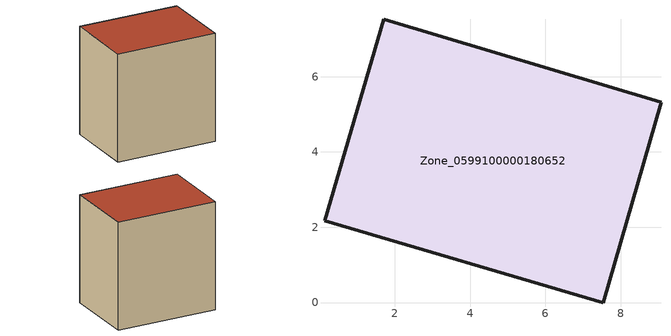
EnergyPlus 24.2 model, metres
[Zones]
Zone_0599100000180652
 floor ground (C_G): 1.71,7.52 9.07,5.32 7.54,0 0.14,2.17 z3.09
 wall outside (C_F): 1.71,7.52 0.14,2.17 7.54,0 9.07,5.32 1.71,7.52 z3.09:11.27
 roof outside (C_R): 9.07,5.32 1.71,7.52 0.14,2.17 7.54,0 z11.27
[BUILDING]
Pand.0599100000180652: North Axis=0; Terrain=City; Loads Convergence Tolerance Value=0.04; Temperature Convergence Tolerance Value=0.4; Solar Distribution=FullExterior; Maximum Number of Warmup Days=25; Minimum Number of Warmup Days=1
[Site:Location]
Rotterdam.The.Hague.AP_ZH_NLD Design_Conditions: Latitude=51.96; Longitude=4.45; Time Zone=1; Elevation=-4.5
[SITE:GROUNDTEMPERATURE:BUILDINGSURFACE]
18, 18, 18, 18, 18, 18, 18, 18, 18, 18, 18, 18
[MATERIAL] Thermal Absorptance=0.9; Solar Absorptance=0.7; Visible Absorptance=0.7
Name | Roughness | Thickness | Conductivity | Density | Specific Heat
G.TI.1946-1964 | MediumSmooth | 0.15 | 1 | 540 | 1210
F.TI.1946-1964 | Rough | 0.3 | 0.857143 | 1920 | 840
R.TI.1946-1964 | MediumRough | 0.2 | 0.277778 | 1500 | 1000
[CONSTRUCTION]
C_G: G.TI.1946-1964
C_F: F.TI.1946-1964
C_R: R.TI.1946-1964
[ZONE]
Zone_0599100000180652: Type=1; Multiplier=1; Ceiling Height=Autocalculate; Volume=Autocalculate; Floor Area=autocalculate; Part of Total Floor Area=Yes
[ZONEINFILTRATION:DESIGNFLOWRATE]
Infil_Zone_0599100000180652: Zone or ZoneList or Space or SpaceList=Zone_0599100000180652; Schedule=AlwaysOn; Design Flow Rate Calculation Method=Flow/Area; Flow Rate per Floor Area=0.003; Constant Term Coefficient=1; Temperature Term Coefficient=0; Velocity Term Coefficient=0; Velocity Squared Term Coefficient=0
[HVACTEMPLATE:ZONE:IDEALLOADSAIRSYSTEM]
Zone_0599100000180652: Maximum Heating Supply Air Temperature=50; Minimum Cooling Supply Air Temperature=13; Maximum Heating Supply Air Humidity Ratio=0.0156; Minimum Cooling Supply Air Humidity Ratio=0.0077; Heating Limit=NoLimit; Cooling Limit=NoLimit; Dehumidification Control Type=ConstantSensibleHeatRatio; Cooling Sensible Heat Ratio=0.7; Dehumidification Setpoint=60; Humidification Control Type=None; Humidification Setpoint=30; Outdoor Air Method=None; Outdoor Air Flow Rate per Person=0.00944; Outdoor Air Flow Rate per Zone Floor Area=0; Outdoor Air Flow Rate per Zone=0; Demand Controlled Ventilation Type=None; Outdoor Air Economizer Type=NoEconomizer; Heat Recovery Type=None; Sensible Heat Recovery Effectiveness=0.7; Latent Heat Recovery Effectiveness=0.65
[ZONECONTROL:THERMOSTAT]
ThermostatControl_Zone_0599100000180652: Zone or ZoneList=Zone_0599100000180652; Control Type Schedule=DualSetpointControlType; Control 1=Thermostat_Zone_0599100000180652; Temperature Difference Between Cutout And Setpoint=0
[THERMOSTATSETPOINT:DUALSETPOINT]
Thermostat_Zone_0599100000180652: Heating Setpoint Temperature Schedule=HeatingSetpoint_Zone_0599100000180652; Cooling Setpoint Temperature Schedule=CoolingSetpoint_Zone_0599100000180652
[SCHEDULE:COMPACT]
HeatingSetpoint_Zone_0599100000180652: Through: 12/31, For: AllDays, Until: 24:00, 21
CoolingSetpoint_Zone_0599100000180652: Through: 12/31, For: AllDays, Until: 24:00, 24
DualSetpointControlType: Through: 12/31, For: AllDays, Until: 24:00, 4
AlwaysOn: Through: 12/31, For: AllDays, Until: 24:00, 1
